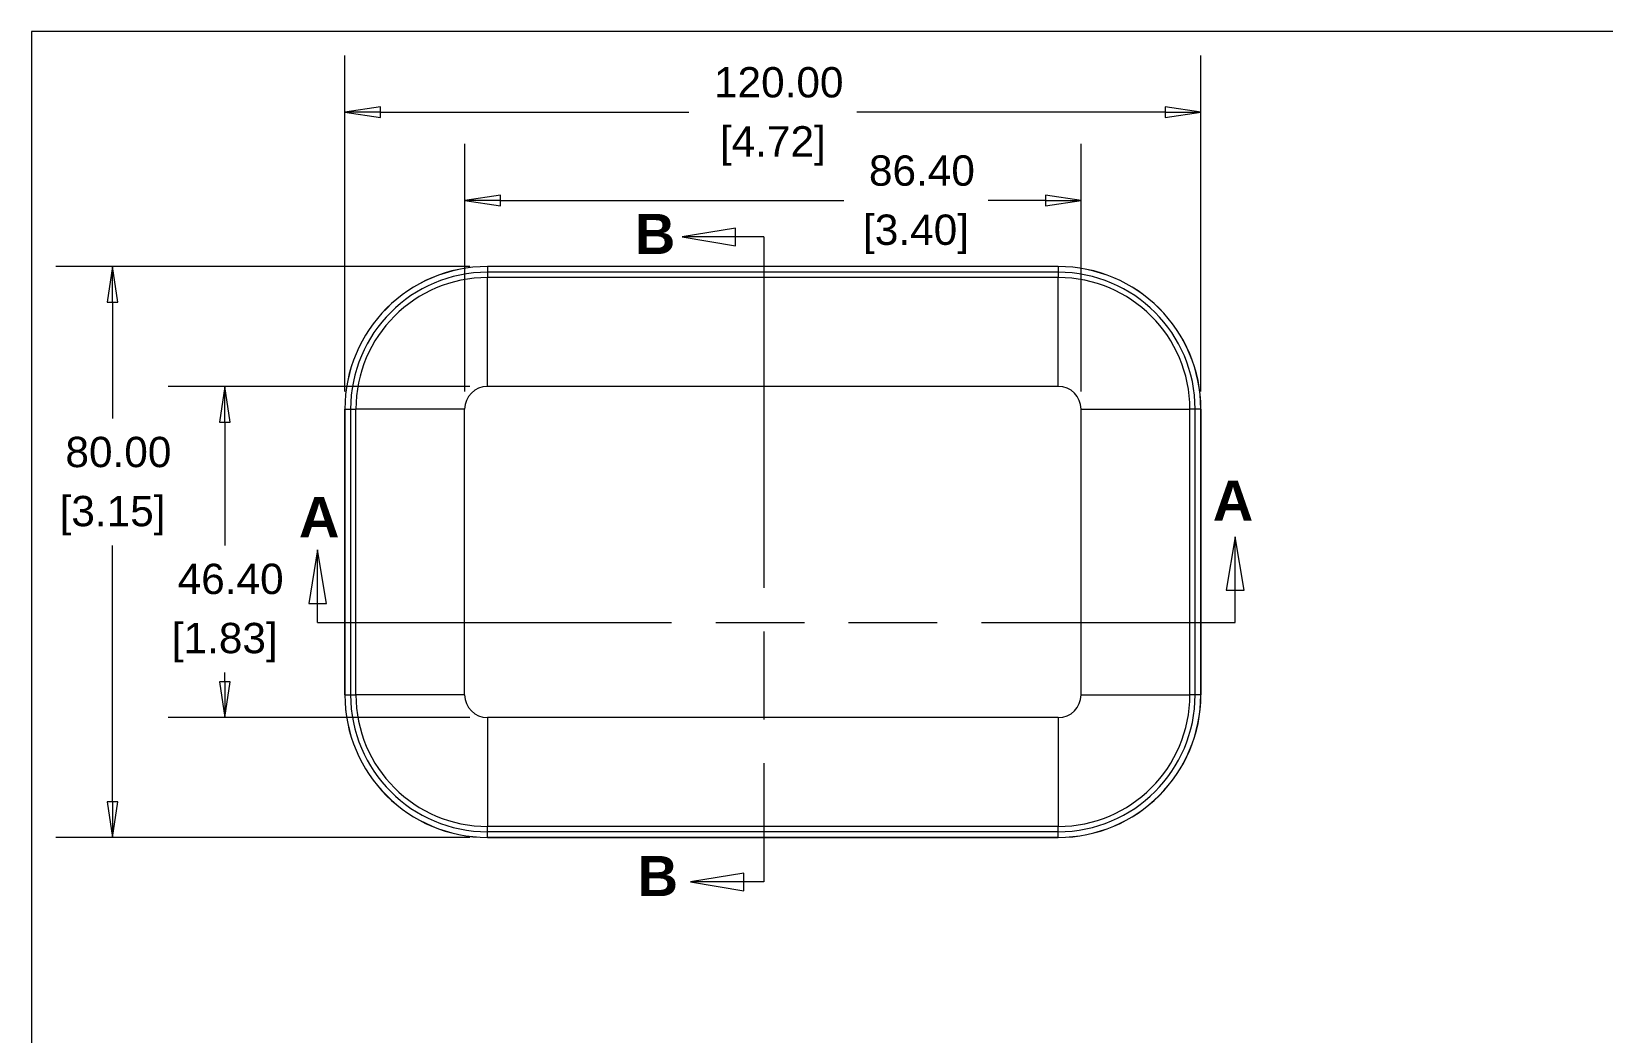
# Model space of a CAD drawing. Header units: millimetres. Extents: x 9 to 690, y 9 to 531.
# Drawn here: x 18.8 to 239, y 380.7 to 521 of the extents above; entities that cross this region are included whole.
import ezdxf

# ---------------------------------------------------------------- set-up
doc = ezdxf.new("R2010")
doc.units = ezdxf.units.MM
doc.header["$LTSCALE"] = 2.5
doc.linetypes.add('DOUBLE_DASH_CHAIN', pattern=[1.2403, 0.6614, -0.0827, 0.1654, -0.0827, 0.1654, -0.0827])
doc.layers.get('0').update_dxf_attribs({"lineweight": 25})
for name, color, linetype, lineweight in [('Dimension (ANSI)', 7, 'Continuous', 9), ('Section Line (ANSI)', 7, 'DOUBLE_DASH_CHAIN', 9), ('Sketch Geometry (ANSI)', 7, 'Continuous', 9), ('Visible (ANSI)', 7, 'Continuous', 9), ('Visible Narrow (ANSI)', 7, 'Continuous', 9)]:
    doc.layers.add(name, color=color, linetype=linetype, lineweight=lineweight)
doc.styles.add('Label Text (ANSI)', font='arialbd.ttf')
doc.styles.add('Note Text (ANSI)', font='arial.ttf')
doc.dimstyles.new('Default - mm_inch (ANSI)', dxfattribs={"dimscale": 2.5, "dimtxt": 1.7, "dimasz": 2, "dimexe": 3.175, "dimexo": 1, "dimgap": 0.8, "dimtad": 0, "dimtih": 1, "dimtoh": 1, "dimrnd": 1e-08, "dimzin": 4, "dimdsep": 46, "dimtxsty": 'Note Text (ANSI)', "dimblk": 'Filled-1', "dimcen": 0.09, "dimdle": 10, "dimclrd": 256, "dimclre": 256, "dimclrt": 256, "dimadec": 1, "dimazin": 0, "dimtfac": 1.176471, "dimtofl": 0, "dimtmove": 0, "dimatfit": 3, "dimfxl": 0, "dimtolj": 1, "dimtzin": 0, "dimlwd": -1, "dimlwe": -1, "dimarcsym": 0})

# ---------------------------------------------------------------- blocks, each defined once
blk = doc.blocks.new('Borders Hammond Border')
at = {"layer": 'Sketch Geometry (ANSI)'}
for p, q in [((7.5, 208.4), (7.5, 7.5)), ((271.9, 208.4), (7.5, 208.4))]:
    blk.add_line(p, q, dxfattribs=at)
blk = doc.blocks.new('2dTransSection0')
at = {"layer": 'Section Line (ANSI)', "linetype": 'Continuous'}
for p, q in [((74.995, 180.084), (74.495, 177.084)), ((74.995, 177.084), (74.995, 180.084)), ((75.495, 177.084), (74.995, 180.084)), ((23.547, 179.347), (23.047, 176.347)), ((23.547, 176.347), (23.547, 179.347)), ((24.047, 176.347), (23.547, 179.347)), ((74.495, 177.084), (75.495, 177.084)), ((74.995, 175.282), (74.995, 177.084)), ((23.047, 176.347), (24.047, 176.347)), ((23.547, 175.282), (23.547, 176.347)), ((23.547, 175.282), (30.334, 175.282)), ((68.208, 175.282), (74.995, 175.282))]:
    blk.add_line(p, q, dxfattribs=at)
at = {"layer": 'Section Line (ANSI)', "linetype": 'DOUBLE_DASH_CHAIN', "ltscale": 12.002772}
blk.add_line((23.547, 175.282), (74.995, 175.282), dxfattribs=at)
at = {"layer": 'Section Line (ANSI)', "linetype": 'Continuous', "flags": 128}
for points in [[(75.495, 177.084), (74.995, 180.084), (74.495, 177.084), (75.495, 177.084)], [(24.047, 176.347), (23.547, 179.347), (23.047, 176.347), (24.047, 176.347)]]:
    blk.add_lwpolyline(points, dxfattribs=at)
at = {"layer": 'Section Line (ANSI)'}
for points in [[(75.495, 177.084), (74.995, 180.084), (74.495, 177.084), (75.495, 177.084)], [(24.047, 176.347), (23.547, 179.347), (23.047, 176.347), (24.047, 176.347)]]:
    blk.add_solid(points, dxfattribs=at)
at = {"layer": 'Section Line (ANSI)', "char_height": 2.25, "attachment_point": 7, "style": 'Label Text (ANSI)'}
for insert in [(73.738, 180.98), (22.5, 180.057)]:
    blk.add_mtext('A', dxfattribs=dict(at, insert=insert))
blk = doc.blocks.new('2dTransSection1')
at = {"layer": 'Section Line (ANSI)', "linetype": 'Continuous'}
for p, q in [((46.978, 197.384), (43.978, 196.884)), ((46.978, 196.384), (46.978, 197.384)), ((46.978, 196.884), (43.978, 196.884)), ((43.978, 196.884), (46.978, 196.384)), ((48.574, 196.884), (46.978, 196.884)), ((48.574, 196.884), (48.574, 190.234)), ((48.574, 167.385), (48.574, 160.735)), ((47.449, 161.235), (44.449, 160.735)), ((47.449, 160.235), (47.449, 161.235)), ((47.449, 160.735), (44.449, 160.735)), ((44.449, 160.735), (47.449, 160.235)), ((48.574, 160.735), (47.449, 160.735))]:
    blk.add_line(p, q, dxfattribs=at)
at = {"layer": 'Section Line (ANSI)', "linetype": 'DOUBLE_DASH_CHAIN', "ltscale": 11.891912}
blk.add_line((48.574, 196.884), (48.574, 160.735), dxfattribs=at)
at = {"layer": 'Section Line (ANSI)', "linetype": 'Continuous', "flags": 128}
for points in [[(46.978, 197.384), (43.978, 196.884), (46.978, 196.384), (46.978, 197.384)], [(47.449, 161.235), (44.449, 160.735), (47.449, 160.235), (47.449, 161.235)]]:
    blk.add_lwpolyline(points, dxfattribs=at)
at = {"layer": 'Section Line (ANSI)'}
for points in [[(46.978, 197.384), (43.978, 196.884), (46.978, 196.384), (46.978, 197.384)], [(47.449, 161.235), (44.449, 160.735), (47.449, 160.235), (47.449, 161.235)]]:
    blk.add_solid(points, dxfattribs=at)
at = {"layer": 'Section Line (ANSI)', "char_height": 2.25, "attachment_point": 7, "style": 'Label Text (ANSI)'}
for insert in [(41.333, 195.923), (41.487, 159.94)]:
    blk.add_mtext('B', dxfattribs=dict(at, insert=insert))
blk = doc.blocks.new('Filled-1')
at = {"color": 0}
for p, q in [((0, 0), (-1, 0.15)), ((-1, 0.15), (-1, -0.15)), ((-1, 0), (0, 0)), ((-1, -0.15), (0, 0))]:
    blk.add_line(p, q, dxfattribs=at)
at = {"color": 0, "flags": 128}
blk.add_lwpolyline([(-1, -0.15), (0, 0), (-1, 0.15), (-1, -0.15)], dxfattribs=at)
at = {"color": 0}
blk.add_solid([(-1, -0.15), (0, 0), (-1, 0.15), (-1, -0.15)], dxfattribs=at)
blk = doc.blocks.new('*D37')
at = {"layer": 'Defpoints', "color": 0, "transparency": 16777216}
for p in [(82.68, 488.07), (30.12, 408.07), (82.68, 408.07)]:
    blk.add_point(p, dxfattribs=at)
at = {"layer": 'Dimension (ANSI)', "transparency": 16777216}
for p, q in [((80.18, 488.07), (22.18, 488.07)), ((30.12, 483.07), (30.12, 466.78)), ((30.12, 413.07), (30.12, 448.99)), ((80.18, 408.07), (22.18, 408.07))]:
    blk.add_line(p, q, dxfattribs=at)
at = {"layer": 'Dimension (ANSI)', "transparency": 16777216, "xscale": 5, "yscale": 5, "zscale": 5}
for p, rotation in [((30.12, 488.07), 90), ((30.12, 408.07), 270)]:
    blk.add_blockref('Filled-1', p, dxfattribs=dict(at, rotation=rotation))
at = {"layer": 'Dimension (ANSI)', "transparency": 16777216, "char_height": 4.25, "attachment_point": 5, "style": 'Note Text (ANSI)'}
for s, insert in [('\\A1; 80.00', (30.12, 462.05)), ('\\A1;[3.15]', (30.12, 453.16))]:
    blk.add_mtext(s, dxfattribs=dict(at, insert=insert))
blk = doc.blocks.new('*D38')
at = {"layer": 'Defpoints', "color": 0, "transparency": 16777216}
for p in [(182.68, 509.68), (62.68, 468.07), (182.68, 468.07)]:
    blk.add_point(p, dxfattribs=at)
at = {"layer": 'Dimension (ANSI)', "transparency": 16777216}
for p, q in [((62.68, 470.57), (62.68, 517.62)), ((182.68, 470.57), (182.68, 517.62)), ((67.68, 509.68), (110.92, 509.68)), ((177.68, 509.68), (134.44, 509.68))]:
    blk.add_line(p, q, dxfattribs=at)
at = {"layer": 'Dimension (ANSI)', "transparency": 16777216, "xscale": 5, "yscale": 5, "zscale": 5, "rotation": 180}
blk.add_blockref('Filled-1', (62.68, 509.68), dxfattribs=at)
at = {"layer": 'Dimension (ANSI)', "transparency": 16777216, "xscale": 5, "yscale": 5, "zscale": 5}
blk.add_blockref('Filled-1', (182.68, 509.68), dxfattribs=at)
at = {"layer": 'Dimension (ANSI)', "transparency": 16777216, "char_height": 4.25, "attachment_point": 5, "style": 'Note Text (ANSI)'}
for s, insert in [('\\A1; 120.00', (122.68, 513.85)), ('\\A1;[4.72]', (122.68, 504.96))]:
    blk.add_mtext(s, dxfattribs=dict(at, insert=insert))
blk = doc.blocks.new('*D58')
at = {"layer": 'Defpoints', "color": 0, "transparency": 16777216}
for p in [(45.85, 471.27), (82.68, 471.27), (82.68, 424.86)]:
    blk.add_point(p, dxfattribs=at)
at = {"layer": 'Dimension (ANSI)', "transparency": 16777216}
for p, q in [((80.18, 471.27), (37.92, 471.27)), ((45.85, 466.27), (45.85, 448.99)), ((45.85, 429.86), (45.85, 431.2)), ((80.18, 424.86), (37.92, 424.86))]:
    blk.add_line(p, q, dxfattribs=at)
at = {"layer": 'Dimension (ANSI)', "transparency": 16777216, "xscale": 5, "yscale": 5, "zscale": 5}
for p, rotation in [((45.85, 471.27), 90), ((45.85, 424.86), 270)]:
    blk.add_blockref('Filled-1', p, dxfattribs=dict(at, rotation=rotation))
at = {"layer": 'Dimension (ANSI)', "transparency": 16777216, "char_height": 4.25, "attachment_point": 5, "style": 'Note Text (ANSI)'}
for s, insert in [('\\A1; 46.40', (45.85, 444.27)), ('\\A1;[1.83]', (45.85, 435.37))]:
    blk.add_mtext(s, dxfattribs=dict(at, insert=insert))
blk = doc.blocks.new('*D59')
at = {"layer": 'Defpoints', "color": 0, "transparency": 16777216}
for p in [(165.88, 497.31), (79.48, 468.07), (165.88, 468.07)]:
    blk.add_point(p, dxfattribs=at)
at = {"layer": 'Dimension (ANSI)', "transparency": 16777216}
for p, q in [((79.48, 470.57), (79.48, 505.24)), ((165.88, 470.57), (165.88, 505.24)), ((84.48, 497.31), (132.64, 497.31)), ((160.88, 497.31), (152.86, 497.31))]:
    blk.add_line(p, q, dxfattribs=at)
at = {"layer": 'Dimension (ANSI)', "transparency": 16777216, "xscale": 5, "yscale": 5, "zscale": 5, "rotation": 180}
blk.add_blockref('Filled-1', (79.48, 497.31), dxfattribs=at)
at = {"layer": 'Dimension (ANSI)', "transparency": 16777216, "xscale": 5, "yscale": 5, "zscale": 5}
blk.add_blockref('Filled-1', (165.88, 497.31), dxfattribs=at)
at = {"layer": 'Dimension (ANSI)', "transparency": 16777216, "char_height": 4.25, "attachment_point": 5, "style": 'Note Text (ANSI)'}
for s, insert in [('\\A1; 86.40', (142.75, 501.48)), ('\\A1;[3.40]', (142.75, 492.58))]:
    blk.add_mtext(s, dxfattribs=dict(at, insert=insert))

msp = doc.modelspace()

# ---------------------------------------------------------------- linework, layer by layer
at = {"layer": 'Visible (ANSI)'}
for p, q in [((162.6802, 488.0669), (82.6802, 488.0669)), ((162.6802, 488.0529), (82.6802, 488.0529)), ((62.6802, 428.0669), (62.6802, 468.0669)), ((62.6941, 468.0669), (62.6941, 428.0669)), ((182.6662, 428.0669), (182.6662, 468.0669)), ((182.6802, 468.0669), (182.6802, 428.0669)), ((82.6802, 408.0809), (162.6802, 408.0809)), ((162.6802, 408.0669), (82.6802, 408.0669))]:
    msp.add_line(p, q, dxfattribs=at)
for centre, radius, start, end in [((82.6802, 468.0669), 20, 90, 180), ((82.6802, 468.0669), 19.986, 90, 180), ((162.6802, 468.0669), 20, 0, 90), ((162.6802, 468.0669), 19.986, 0, 90), ((82.6802, 428.0669), 20, 180, 270), ((82.6802, 428.0669), 19.986, 180, 270), ((162.6802, 428.0669), 20, 270, 0), ((162.6802, 428.0669), 19.986, 270, 0)]:
    msp.add_arc(centre, radius, start, end, dxfattribs=at)
at = {"layer": 'Visible Narrow (ANSI)'}
for p, q in [((82.6802, 488.0529), (82.6802, 487.2598)), ((162.6802, 487.2598), (82.6802, 487.2598)), ((82.6802, 487.2598), (82.6802, 486.5201)), ((162.6802, 488.0529), (162.6802, 487.2598)), ((162.6802, 487.2598), (162.6802, 486.5201)), ((82.6802, 471.2693), (82.6802, 486.5201)), ((162.6802, 486.5201), (82.6802, 486.5201)), ((162.6802, 471.2693), (162.6802, 486.5201)), ((162.6802, 471.2693), (82.6802, 471.2693)), ((62.6941, 468.0669), (63.4873, 468.0669)), ((63.4873, 468.0669), (64.227, 468.0669)), ((63.4873, 468.0669), (63.4873, 428.0669)), ((79.4778, 468.0669), (64.227, 468.0669)), ((64.227, 428.0669), (64.227, 468.0669)), ((79.4778, 428.0669), (79.4778, 468.0669)), ((165.8825, 468.0669), (181.1333, 468.0669)), ((165.8825, 428.0669), (165.8825, 468.0669)), ((181.1333, 428.0669), (181.1333, 468.0669)), ((181.873, 468.0669), (181.1333, 468.0669)), ((182.6662, 468.0669), (181.873, 468.0669)), ((181.873, 428.0669), (181.873, 468.0669)), ((62.6941, 428.0669), (63.4873, 428.0669)), ((63.4873, 428.0669), (64.227, 428.0669)), ((79.4778, 428.0669), (64.227, 428.0669)), ((165.8825, 428.0669), (181.1333, 428.0669)), ((181.873, 428.0669), (181.1333, 428.0669)), ((182.6662, 428.0669), (181.873, 428.0669)), ((82.6802, 424.8645), (82.6802, 409.6137)), ((162.6802, 424.8645), (82.6802, 424.8645)), ((162.6802, 424.8645), (162.6802, 409.6137)), ((162.6802, 409.6137), (82.6802, 409.6137)), ((82.6802, 408.874), (82.6802, 409.6137)), ((82.6802, 408.0809), (82.6802, 408.874)), ((162.6802, 408.874), (82.6802, 408.874)), ((162.6802, 408.874), (162.6802, 409.6137)), ((162.6802, 408.0809), (162.6802, 408.874))]:
    msp.add_line(p, q, dxfattribs=at)
for centre, radius, start, end in [((82.6802, 468.0669), 19.1929, 90, 180), ((162.6802, 468.0669), 19.1929, 0, 90), ((82.6802, 468.0669), 18.4532, 90, 180), ((162.6802, 468.0669), 18.4532, 0, 90), ((82.6802, 468.0669), 3.2024, 90, 180), ((162.6802, 468.0669), 3.2024, 0, 90), ((82.6802, 428.0669), 19.1929, 180, 270), ((82.6802, 428.0669), 18.4532, 180, 270), ((82.6802, 428.0669), 3.2024, 180, 270), ((162.6802, 428.0669), 18.4532, 270, 0), ((162.6802, 428.0669), 3.2024, 270, 0), ((162.6802, 428.0669), 19.1929, 270, 0)]:
    msp.add_arc(centre, radius, start, end, dxfattribs=at)

# ---------------------------------------------------------------- block references
at = {"xscale": 2.5, "yscale": 2.5, "zscale": 2.5}
msp.add_blockref('Borders Hammond Border', (0, 0), dxfattribs=at)
at = {"layer": 'Section Line (ANSI)', "xscale": 2.5, "yscale": 2.5, "zscale": 2.5}
for name in ['2dTransSection1', '2dTransSection0']:
    msp.add_blockref(name, (0, 0), dxfattribs=at)

# ---------------------------------------------------------------- dimensions: what is measured, and where the dimension line sits
at = {"layer": 'Dimension (ANSI)'}
for base, p1, p2, angle, text, override, picture, middle in [((182.6802, 509.6787), (62.6802, 468.0669), (182.6802, 468.0669), 180, ' <>\\X[4.72]', {"dimgap": 0.8, "dimtih": 0, "dimtoh": 0, "dimdec": 2, "dimpost": '\\X', "dimtol": 0, "dimlim": 0, "dimtp": 0, "dimtm": 0, "dimtdec": 2, "dimatfit": 1}, '*D38', (122.6802, 509.6787)), ((165.8825, 497.3051), (79.4778, 468.0669), (165.8825, 468.0669), 180, ' <>\\X[3.40]', {"dimgap": 0.8, "dimtih": 0, "dimtoh": 0, "dimdec": 2, "dimpost": '\\X', "dimtol": 0, "dimlim": 0, "dimtp": 0, "dimtm": 0, "dimtdec": 2, "dimatfit": 1}, '*D59', (142.7473, 497.3051)), ((30.12, 408.0669), (82.6802, 488.0669), (82.6802, 408.0669), 90, ' <>\\X[3.15]', {"dimgap": 0.8, "dimdec": 2, "dimpost": '\\X', "dimtol": 0, "dimlim": 0, "dimtp": 0, "dimtm": 0, "dimtdec": 2, "dimatfit": 1}, '*D37', (30.12, 457.8842)), ((45.8531, 471.2693), (82.6802, 424.8645), (82.6802, 471.2693), 90, ' <>\\X[1.83]', {"dimgap": 0.8, "dimdec": 2, "dimpost": '\\X', "dimtol": 0, "dimlim": 0, "dimtp": 0, "dimtm": 0, "dimtdec": 2, "dimatfit": 1}, '*D58', (45.8531, 440.0954))]:
    dim = msp.add_linear_dim(base=base, p1=p1, p2=p2, angle=angle, text=text, dimstyle='Default - mm_inch (ANSI)', override=override, dxfattribs=at)
    dim.commit()
    dim.dimension.update_dxf_attribs({"geometry": picture, "text_midpoint": middle, "dimtype": 160})

doc.saveas('drawing.dxf')
